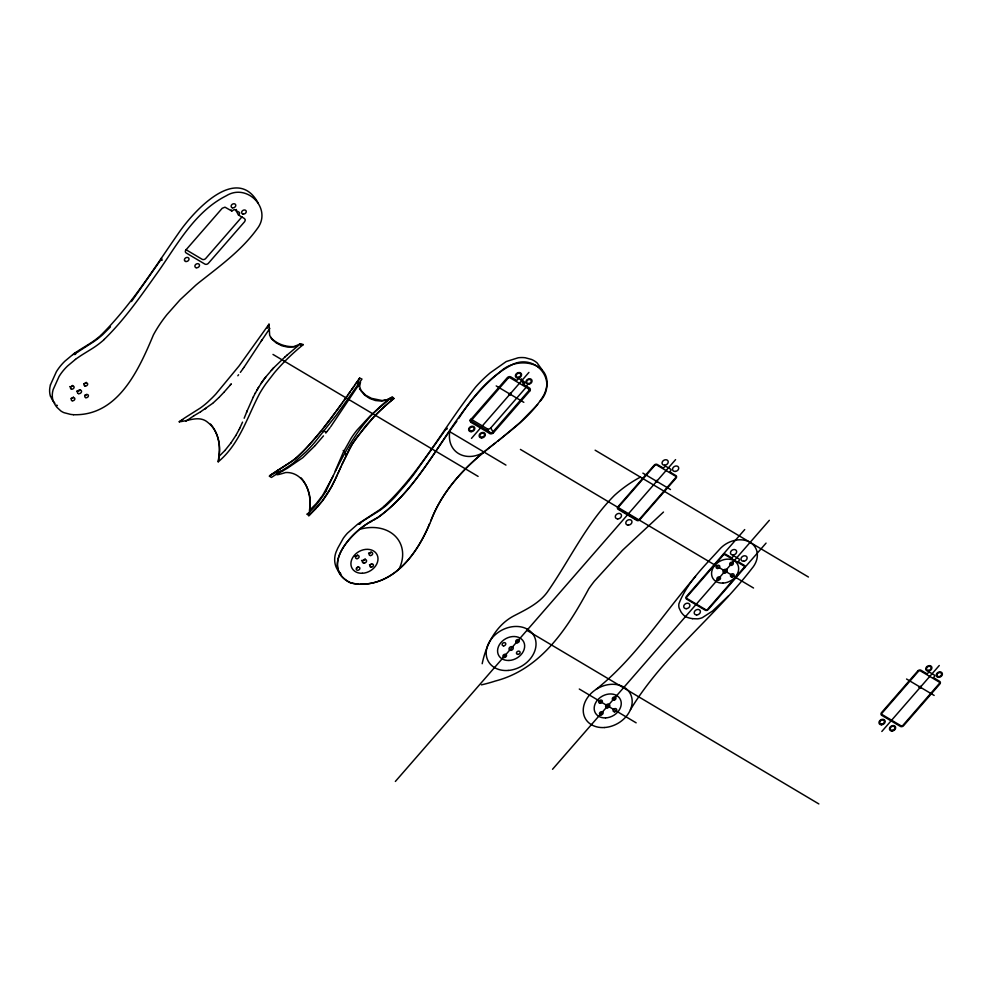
<?xml version="1.0" encoding="UTF-8"?>
<svg xmlns="http://www.w3.org/2000/svg" width="992" height="992" viewBox="0 0 992 992"><rect width="100%" height="100%" fill="white"/><g stroke="black" fill="none" stroke-linecap="round" stroke-linejoin="round"><path stroke-width="1.49" d="M219.455 451.335C220.05 440.832 216.665 429.362 208.134 422.679C199.615 414.916 188.703 421.005 179.242 421.774A101.643 79.881 -29.5 0 1 187.265 416.293L200.049 408.208A63.897 50.208 -29.5 0 0 207.613 402.206L212.226 397.804A142.03 111.612 -29.5 0 0 215.884 394.01L239.084 365.936L269.006 324.21L269.675 335.408L272.23 339.425L276.309 342.959L281.964 345.799L287.643 347.088L294.029 346.679L300.502 343.753L303.254 344.571L300.601 345.414M310.099 505.238C311.525 490.68 302.349 471.671 285.646 472.527C265.98 478.603 284.791 470.543 289.838 466.513M219.43 451.658L218.215 461.801C239.481 444.218 247.219 417.124 259.582 393.613A117.54 92.368 -29.5 0 1 266.005 383.594L274.486 372.632A180.569 141.906 -29.5 0 1 303.279 344.608M310.074 505.56L309.454 510.483L316.423 503.428L322.797 495.144L333.188 475.999M218.215 461.801C221.03 448.967 219.381 434.298 210.527 424.092M482.186 663.722C486.08 644.713 495.888 625.419 513.62 616.007C526.454 609.336 540.28 602.938 548.502 590.401C570.326 558.707 586.954 522.846 614.457 495.392A102.188 80.302 -29.5 0 1 640.559 477.028M267.158 328.315L269.006 324.21M50.418 384.896L56.395 371.69A47.058 36.977 -29.5 0 1 64.815 361.249L72.776 354.603M246.611 412.213L244.168 418.24M246.549 412.337L246.847 411.593M246.81 411.705L247.157 410.862M335.209 471.163L343.306 452.24L351.416 437.819A102.089 80.228 -29.5 0 1 356.922 430.23L370.264 415.784L391.158 397.656L386.223 400.111L381.263 401.078L375.385 400.508L369.644 398.424L364.61 395.052L360.976 390.674L359.637 386.272L360.505 382.255L330.733 426.672M247.02 411.184L253.307 397.011M242.544 422.121L239.779 428.184M339.797 469.352L340.454 467.852M339.152 470.865L341.112 466.352M429.598 523.615C417.756 552.916 394.506 584.982 359.588 584.251C397.023 585.032 420.025 549.109 432.053 517.998C442.829 491.139 462.855 469.191 485.063 451.174C505.746 433.913 530.112 418.488 544.062 394.754C558.161 363.196 517.737 353.946 499.956 372.124C449.55 411.73 430.181 479.731 377.84 517.65C357.728 526.107 317.08 564.25 349.482 582.341C352.495 583.482 355.706 583.941 358.893 584.201C359.24 584.251 351.577 583.532 349.928 582.502C319.064 567.288 352.805 529.517 372.037 521.246M339.5 470.047L331.576 486.75L322.301 501.022M340.715 467.244L349.407 448.979M430.813 520.825C443.226 488.498 468.36 463.19 495.69 442.866M338.706 471.857L337.826 473.866M341.769 464.851L352.321 443.994L365.143 426.535A180.569 141.906 -29.5 0 1 393.936 398.511L392.237 396.8C359.625 420.124 342.079 456.27 325.835 491.524M445.854 429.697L446.71 428.048L446.933 429.238M337.392 474.858L335.569 478.851M335.098 479.843L329.232 490.817A113.224 88.982 -29.5 0 1 322.549 500.7L308.859 515.691L307.098 514.104M239.742 428.259L239.171 429.412M253.27 397.098L254.832 394.035M239.146 429.462L235.91 435.376M255.155 393.402L255.49 392.77M255.415 392.919L258.577 387.376M349.68 448.483L350.226 447.516A117.54 92.368 -29.5 0 1 356.649 437.497L374.381 416.342A185.876 146.072 -29.5 0 1 390.699 401.115L393.898 398.474L382.131 400.557L371.492 398.35L365.626 395.188L359.538 388.976M630.416 709.739C662.755 656.183 713.781 617.756 751.837 568.577A22.766 17.893 -29.5 0 0 750.138 542.364A22.766 17.893 -29.5 0 0 719.522 549.37C704.494 566.035 687.059 582.49 678.912 603.806A15.016 11.792 -29.5 0 0 679.098 607.91L680.934 611.804A29.983 23.56 -29.5 0 0 684.108 615.548L684.79 616.082A8.767 6.894 -29.5 0 0 686.315 617.012L687.171 617.334A29.983 23.56 -29.5 0 0 692.466 618.636M256.99 390.079L257.399 389.36M257.598 389.013L257.994 388.356M235.836 435.488L230.752 443.226M258.218 387.971L261.888 382.28A101.668 79.893 -29.5 0 1 265.955 376.737L273.296 368.218M540.032 401.413C559.29 380.172 534.155 351.627 510.508 365.577C488.275 377.444 472.093 397.693 458.664 418.525M261.417 340.864L244.02 367.288M261.243 341.136L262.148 339.76M262.049 339.921L269.861 328.364M456.878 421.166C431.247 455.464 410.192 496.397 373.513 520.354M358.496 379.8L359.65 378.113L361.981 379.056L336.4 415.028L314.762 442.345A167.214 131.403 -29.5 0 1 306.168 451.732L293.26 463.09A67.481 53.035 -29.5 0 1 289.714 465.583L271.424 477.425L269.254 476.135M446.71 428.048L413.404 475.056M357.343 381.486L355.012 384.846M243.908 367.424L243.04 368.677M353.846 386.533L351.503 389.893M350.325 391.567L347.969 394.915M242.643 369.235L240.374 372.372M346.778 396.589L343.195 401.599M230.9 443.015L224.986 450.418M341.992 403.273L335.928 411.581M334.701 413.23L330.981 418.178M131.452 301.543L161.684 258.577L162.018 260.363M329.989 427.664L327.372 431.061M238.588 374.753L237.832 375.757M330.361 419.008L323.714 427.602M412.771 475.862L409.907 479.508M537.652 404.513L519.957 422.629L497.885 441.18M321.606 501.94L317.18 507.321M323.07 428.408L322.425 429.226M327.062 431.458L325.76 433.082M320.8 431.247L326.157 431.681M409.262 480.314L407.96 481.926M320.478 431.656L318.841 433.678M407.303 482.732L395.114 496.756A135.036 106.119 -29.5 0 1 391.518 500.476L386.992 504.767A61.777 48.546 -29.5 0 1 379.539 510.595L366.916 518.481A95.17 74.797 -29.5 0 0 358.93 523.925L360.195 523.863M318.506 434.074L311.104 442.841M323.479 435.872L315.084 445.619M695.504 576.464C662.768 614.333 635.711 657.919 596.13 689.353M231.31 383.817L230.553 384.71M230.851 384.35L230.057 385.293M229.946 385.429L223.981 392.224M231.781 211.011L234.286 209.523L239.022 212.201A1.773 1.389 -29.5 0 1 239.146 214.247L238.489 215.004L244.478 218.562L245.322 219.926L244.677 221.625L208.419 263.252A2.666 2.096 -29.5 0 1 204.848 264.07L186.174 252.96A2.666 2.096 -29.5 0 1 185.975 249.897L222.22 208.27L224.986 207.179L231.781 211.011L231.186 209.944M236.456 209.473L235.798 210.23L238.489 215.004M241.974 216.851L205.728 258.478A2.666 2.096 -29.5 0 1 202.145 259.296L185.802 249.575M521.06 379.415L523.516 384.474L529.492 388.033A2.666 2.096 -29.5 0 1 529.691 391.096L493.446 432.723A2.666 2.096 -29.5 0 1 489.862 433.541L471.188 422.443L469.836 420.05M471.473 438.39L528.922 372.409M523.516 384.474L524.173 383.718A1.773 1.389 -29.5 0 0 524.036 381.672L519.845 379.18A1.773 1.389 -29.5 0 0 517.464 379.725L516.807 380.482L510.818 376.923A2.666 2.096 -29.5 0 0 507.247 377.741L470.989 419.368A2.666 2.096 -29.5 0 0 471.188 422.443M470.828 419.058L487.171 428.767A2.666 2.096 -29.5 0 0 490.742 427.949L527 386.322A2.666 2.096 -29.5 0 0 527.273 385.95M663.487 468.026L664.33 467.058A1.476 1.166 -29.5 0 1 666.326 466.6L670.518 469.104A1.476 1.166 -29.5 0 1 670.629 470.803L669.786 471.77M395.362 781.448L675.589 459.618M744.719 529.567L686.39 596.552A2.22 1.748 -29.5 0 0 686.563 599.106L705.238 610.216A2.22 1.748 -29.5 0 0 708.214 609.534L766.06 543.108M731.91 557.814L732.753 556.847A1.476 1.166 -29.5 0 1 734.737 556.388L738.941 558.893A1.476 1.166 -29.5 0 1 739.052 560.592L738.209 561.559M552.544 769.284L769.346 520.304M881.814 731.476L939.263 665.508M310.062 444.019L306.528 447.9A142.03 111.612 -29.5 0 1 302.87 451.707L296.62 457.535A62.756 49.315 -29.5 0 1 292.082 461.094L269.886 475.664L274.474 473.01L283.228 470.518M224.948 450.467L218.81 456.58M271.312 370.388L273.556 367.958M316.411 508.202L308.859 515.691C311.674 502.87 310.037 488.2 301.184 477.983M314.749 445.978L302.771 457.709L290.073 466.376M223.77 392.448L219.158 397.308M110.447 326.914L102.746 334.589A63.624 49.997 -29.5 0 1 93.211 342.017L73.916 354.466L75.59 354.367M273.457 368.057L285.225 356.723M728.376 596.006L712.578 611.01L702.274 617.694A15.016 11.792 -29.5 0 1 697.512 618.859L692.453 618.661M218.885 397.581L213.181 402.913M101.469 334.664C131.626 304.643 154.157 268.076 178.374 233.393C193.006 211.928 236.567 163.506 258.094 202.938M104.172 339.438C125.153 319.052 141.72 294.686 158.67 271.002C177.878 243.474 195.188 211.42 226.399 195.709C247.392 182.726 272.602 209.014 257.201 228.768C241.626 250.381 219.654 266.203 198.983 282.559A192.212 151.044 -29.5 0 0 195.771 285.212L180.135 299.745L167.04 314.501A125.872 98.915 -29.5 0 0 153.413 334.912C138.818 369.706 118.098 416.132 73.544 414.706M663.487 512.058L622.604 550.163L594.382 581.163A138.793 109.07 -29.5 0 0 588.814 588.715C567.796 627.762 541.347 669.092 495.405 681.008A128.675 101.122 -29.5 0 1 481.405 684.864M285.113 356.81L286.824 355.31M286.601 355.496L300.502 343.753M384.016 506.329C420.893 471.808 444.404 426.275 475.602 387.103A113.386 89.106 -29.5 0 1 490.308 372.769L506.242 361.547L518.196 357.777A26.759 21.03 -29.5 0 1 525.289 357.765L531.551 359.464A29.574 23.238 -29.5 0 1 537.118 362.923L542.326 370.152M212.71 403.31L200.595 411.779M185.69 421.327L193.676 415.908M75.479 359.377L67.518 366.036A47.058 36.977 -29.5 0 0 59.074 376.452L53.122 389.67A26.524 20.844 -29.5 0 0 53.134 400.954L54.994 404.575A40.61 31.918 -29.5 0 0 56.978 407.34L60.797 410.924A22.99 18.067 -29.5 0 0 64.021 412.684L70.42 414.346A52.142 40.982 -29.5 0 0 73.544 414.706M206.398 408.109L205.009 409.039M277.909 470.183L290.693 462.098A63.897 50.208 -29.5 0 0 298.257 456.097C322.127 433.02 340.616 405.133 359.65 378.113L357.802 382.218L358.422 386.706M193.651 415.921L200.483 411.854M179.242 421.774L182.677 419.777M358.943 523.937L360.927 522.796M483.997 452.042C466.91 462.818 446.462 453.146 449.748 431.681L505.945 465.099M295.343 346.506C286.266 347.361 276.632 344.162 270.494 337.28M663.288 468.075L657.2 464.454A2.22 1.748 -29.5 0 0 654.224 465.136L617.966 506.763A2.22 1.748 -29.5 0 0 618.14 509.318L636.814 520.428A2.22 1.748 -29.5 0 0 639.79 519.746L676.048 478.119A2.22 1.748 -29.5 0 0 675.887 475.565L669.798 471.944M496.211 385.913L523.826 402.33M642.878 473.122L670.493 489.54M595.126 450.194L808.43 577.022M731.712 557.864L725.623 554.243A2.22 1.748 -29.5 0 0 722.647 554.925M738.222 561.732L744.298 565.353A2.22 1.748 -29.5 0 1 744.471 567.908M520.416 449.413L753.536 588.02M906.552 679.012L934.154 695.429M272.986 354.429L478.107 476.396M526.926 630.354L818.846 803.929M579.291 689.031L636.145 722.833M56.693 405.058L57.375 405.629M340.752 573.636L340.157 573.016M339.859 572.694C333.882 566.742 333.25 557.281 336.995 549.952A76.992 60.5 -29.5 0 1 337.751 548.192L343.244 538.371A45.731 35.935 -29.5 0 1 347.46 533.163L357.802 524.074L379.49 509.9A62.756 49.315 -29.5 0 0 384.016 506.329M54.845 403.223L54.275 402.566A39.94 31.384 -29.5 0 1 51.894 399.119L50.518 396.155M346.344 454.882L343.22 450.455M527 386.322L529.691 391.096M521.47 378.944L524.173 383.718M490.742 427.949L493.446 432.723M487.171 428.767L489.862 433.541M338.26 570.673L340.95 575.447M325.698 491.486A89.119 70.035 -29.5 0 1 307.21 514.203M359.997 529.244A40.102 31.521 -29.5 0 1 395.498 536.399A40.102 31.521 -29.5 0 1 398.958 569.259M356.624 567.908A1.922 1.513 -29.5 0 0 357.752 570.276A1.922 1.513 -29.5 0 0 359.761 567.784A1.922 1.513 -29.5 0 0 356.624 567.908A1.922 1.513 -29.5 0 0 358.162 566.953M365.155 558.992A2.22 1.748 -29.5 0 1 361.559 560.43M371.082 552.085A1.922 1.513 -29.5 0 1 368.565 553.077M371.628 563.977A1.922 1.513 -29.5 0 1 369.47 564.733M357.591 555.036A1.922 1.513 -29.5 0 1 354.727 556.053M261.07 383.482A101.94 80.104 -29.5 0 1 265.955 376.737M269.886 475.652A101.643 79.881 -29.5 0 1 277.909 470.196M73.743 353.809A36.059 26.896 -71.4 0 1 77.785 351.751M160.568 260.177A27.813 15.612 10.6 0 1 161.076 258.416M50.431 396.18A26.524 20.844 -29.5 0 1 50.468 384.896M75.466 359.364A104.966 82.485 -29.5 0 1 83.204 354.144L91.388 349.085A72.069 56.631 -29.5 0 0 104.247 339.5M72.776 354.59A104.966 82.485 -29.5 0 1 80.501 349.37L88.685 344.311A72.069 56.631 -29.5 0 0 101.544 334.726M80.067 389.707A2.22 1.748 -29.5 0 1 76.669 391.046M86.205 382.317A1.922 1.513 -29.5 0 1 83.861 383.681M73.396 397.036A1.922 1.513 -29.5 0 1 71.04 398.4M86.602 394.506A1.922 1.513 -29.5 0 1 84.605 395.3M72.639 385.417A1.922 1.513 -29.5 0 1 69.7 386.582M508.896 394.283C511.19 397.321 511.55 390.563 508.896 394.283M655.551 481.48C657.808 484.493 658.266 477.921 655.563 481.38M723.974 571.268C726.243 574.331 726.64 567.56 723.974 571.268M919.224 687.369C921.642 690.37 921.667 683.711 919.224 687.369M508.078 378.237L471.832 419.876A1.476 1.166 -29.5 0 0 471.944 421.575L490.618 432.686A1.476 1.166 -29.5 0 0 492.602 432.227L528.86 390.6A1.476 1.166 -29.5 0 0 528.748 388.889L510.074 377.791A1.476 1.166 -29.5 0 0 508.078 378.237M654.745 465.446L618.5 507.073A1.476 1.166 -29.5 0 0 618.611 508.784L637.286 519.882A1.476 1.166 -29.5 0 0 639.27 519.436L675.527 477.797A1.476 1.166 -29.5 0 0 675.416 476.098L656.729 465A1.476 1.166 -29.5 0 0 654.745 465.446M723.168 555.235L686.923 596.874A1.476 1.166 -29.5 0 0 687.022 598.573L705.709 609.671A1.476 1.166 -29.5 0 0 707.693 609.224L743.938 567.598A1.476 1.166 -29.5 0 0 743.826 565.886L725.152 554.788A1.476 1.166 -29.5 0 0 723.168 555.235M917.786 670.964L881.541 712.591A2.368 1.86 -29.5 0 0 881.714 715.319L900.389 726.417A2.368 1.86 -29.5 0 0 903.576 725.698L939.821 684.058A2.368 1.86 -29.5 0 0 939.647 681.343L933.46 677.66L934.303 676.68A1.476 1.166 -29.5 0 0 934.191 674.982L930 672.489A1.476 1.166 -29.5 0 0 928.004 672.948L927.16 673.915L920.973 670.232A2.368 1.86 -29.5 0 0 917.786 670.964M918.418 671.336L882.173 712.963A1.476 1.166 -29.5 0 0 882.285 714.662L900.959 725.772A1.476 1.166 -29.5 0 0 902.943 725.313L939.188 683.686A1.476 1.166 -29.5 0 0 939.089 681.988L920.402 670.877A1.476 1.166 -29.5 0 0 918.418 671.336M471.46 430.999A2.443 1.922 -29.5 0 0 473.854 427.763A2.443 1.922 -29.5 0 0 469.848 428.098A2.443 1.922 -29.5 0 0 471.46 430.999M481.963 437.249A2.443 1.922 -29.5 0 0 484.344 434.012A2.443 1.922 -29.5 0 0 480.351 434.347A2.443 1.922 -29.5 0 0 481.963 437.249M518.208 377.32A2.443 1.922 -29.5 0 0 520.602 374.083A2.443 1.922 -29.5 0 0 516.596 374.418A2.443 1.922 -29.5 0 0 518.208 377.32M528.711 383.557A2.443 1.922 -29.5 0 0 531.092 380.32A2.443 1.922 -29.5 0 0 527.099 380.655A2.443 1.922 -29.5 0 0 528.711 383.557M481.604 437.943A3.249 2.554 -29.5 0 0 485.15 433.802A3.249 2.554 -29.5 0 0 479.892 433.851A3.249 2.554 -29.5 0 0 481.604 437.943M471.113 431.694A3.249 2.554 -29.5 0 0 474.66 427.564A3.249 2.554 -29.5 0 0 469.402 427.602A3.249 2.554 -29.5 0 0 471.113 431.694M528.587 384.239A3.249 2.554 -29.5 0 0 531.811 379.948A3.249 2.554 -29.5 0 0 526.492 380.345A3.249 2.554 -29.5 0 0 528.587 384.239M518.097 378.002A3.249 2.554 -29.5 0 0 521.321 373.711A3.249 2.554 -29.5 0 0 516.001 374.108A3.249 2.554 -29.5 0 0 518.097 378.002M364.114 563.158A2.22 1.748 -29.5 0 0 366.432 560.282A2.22 1.748 -29.5 0 0 362.812 560.43A2.22 1.748 -29.5 0 0 364.114 563.158M370.574 555.545A1.922 1.513 -29.5 0 0 372.57 553.065A1.922 1.513 -29.5 0 0 369.446 553.189A1.922 1.513 -29.5 0 0 370.574 555.545M362.291 573.277A14.235 11.185 -29.5 0 0 377.121 554.826A14.235 11.185 -29.5 0 0 353.946 555.78A14.235 11.185 -29.5 0 0 362.291 573.277M371.318 567.164A1.922 1.513 -29.5 0 0 373.327 564.684A1.922 1.513 -29.5 0 0 370.202 564.808A1.922 1.513 -29.5 0 0 371.318 567.164M356.996 558.657A1.922 1.513 -29.5 0 0 359.005 556.165A1.922 1.513 -29.5 0 0 355.88 556.289A1.922 1.513 -29.5 0 0 356.996 558.657M604.376 727.533A25.693 20.187 -29.5 0 0 630.379 693.842A25.693 20.187 -29.5 0 0 588.392 696.421A25.693 20.187 -29.5 0 0 604.376 727.533M696.694 614.928A3.249 2.554 -29.5 0 0 700.24 610.799A3.249 2.554 -29.5 0 0 694.97 610.836A3.249 2.554 -29.5 0 0 696.694 614.928M686.204 608.691A3.249 2.554 -29.5 0 0 689.75 604.562A3.249 2.554 -29.5 0 0 684.48 604.599A3.249 2.554 -29.5 0 0 686.204 608.691M743.678 561.236A3.249 2.554 -29.5 0 0 746.902 556.946A3.249 2.554 -29.5 0 0 741.582 557.343A3.249 2.554 -29.5 0 0 743.678 561.236M722.945 583.098A14.235 11.185 -29.5 0 0 737.775 564.659A14.235 11.185 -29.5 0 0 714.6 565.601A14.235 11.185 -29.5 0 0 722.945 583.098M724.768 572.992A2.22 1.748 -29.5 0 0 727.074 570.115A2.22 1.748 -29.5 0 0 723.466 570.264A2.22 1.748 -29.5 0 0 724.768 572.992M731.972 576.997A1.922 1.513 -29.5 0 0 733.981 574.504A1.922 1.513 -29.5 0 0 730.844 574.628A1.922 1.513 -29.5 0 0 731.972 576.997M718.406 580.097A1.922 1.513 -29.5 0 0 720.403 577.604A1.922 1.513 -29.5 0 0 717.278 577.741A1.922 1.513 -29.5 0 0 718.406 580.097M607.377 707.804A2.22 1.748 -29.5 0 0 609.683 704.928A2.22 1.748 -29.5 0 0 606.075 705.076A2.22 1.748 -29.5 0 0 607.377 707.804M613.837 700.191A1.922 1.513 -29.5 0 0 615.834 697.698A1.922 1.513 -29.5 0 0 612.709 697.822A1.922 1.513 -29.5 0 0 613.837 700.191M601.016 714.91A1.922 1.513 -29.5 0 0 603.012 712.417A1.922 1.513 -29.5 0 0 599.887 712.554A1.922 1.513 -29.5 0 0 601.016 714.91M605.554 717.91A14.235 11.185 -29.5 0 0 620.384 699.472A14.235 11.185 -29.5 0 0 597.209 700.414A14.235 11.185 -29.5 0 0 605.554 717.91M614.581 711.81A1.922 1.513 -29.5 0 0 616.59 709.317A1.922 1.513 -29.5 0 0 613.453 709.441A1.922 1.513 -29.5 0 0 614.581 711.81M600.259 703.291A1.922 1.513 -29.5 0 0 602.268 700.798A1.922 1.513 -29.5 0 0 599.131 700.935A1.922 1.513 -29.5 0 0 600.259 703.291M731.216 565.378A1.922 1.513 -29.5 0 0 733.224 562.886A1.922 1.513 -29.5 0 0 730.087 563.01A1.922 1.513 -29.5 0 0 731.216 565.378M717.65 568.478A1.922 1.513 -29.5 0 0 719.659 565.986A1.922 1.513 -29.5 0 0 716.522 566.122A1.922 1.513 -29.5 0 0 717.65 568.478M733.175 554.999A3.249 2.554 -29.5 0 0 736.411 550.709A3.249 2.554 -29.5 0 0 731.079 551.093A3.249 2.554 -29.5 0 0 733.175 554.999M503.663 645.854A1.922 1.513 -29.5 0 0 505.672 643.374A1.922 1.513 -29.5 0 0 502.535 643.498A1.922 1.513 -29.5 0 0 503.663 645.854M517.985 654.373A1.922 1.513 -29.5 0 0 519.994 651.88A1.922 1.513 -29.5 0 0 516.857 652.017A1.922 1.513 -29.5 0 0 517.985 654.373M508.958 660.474A14.235 11.185 -29.5 0 0 523.788 642.035A14.235 11.185 -29.5 0 0 500.613 642.977A14.235 11.185 -29.5 0 0 508.958 660.474M504.42 657.473A1.922 1.513 -29.5 0 0 506.416 654.993A1.922 1.513 -29.5 0 0 503.291 655.117A1.922 1.513 -29.5 0 0 504.42 657.473M517.241 642.754A1.922 1.513 -29.5 0 0 519.238 640.262A1.922 1.513 -29.5 0 0 516.113 640.398A1.922 1.513 -29.5 0 0 517.241 642.754M510.781 650.368A2.22 1.748 -29.5 0 0 513.1 647.491A2.22 1.748 -29.5 0 0 509.479 647.64A2.22 1.748 -29.5 0 0 510.781 650.368M508.177 670.456A26.152 20.547 -29.5 0 0 534.018 635.86A26.152 20.547 -29.5 0 0 491.164 639.183A26.152 20.547 -29.5 0 0 508.177 670.456M664.764 465.211A3.249 2.554 -29.5 0 0 667.988 460.92A3.249 2.554 -29.5 0 0 662.668 461.305A3.249 2.554 -29.5 0 0 664.764 465.211M675.254 471.448A3.249 2.554 -29.5 0 0 678.478 467.158A3.249 2.554 -29.5 0 0 673.159 467.542A3.249 2.554 -29.5 0 0 675.254 471.448M617.78 518.903A3.249 2.554 -29.5 0 0 621.327 514.774A3.249 2.554 -29.5 0 0 616.057 514.811A3.249 2.554 -29.5 0 0 617.78 518.903M628.271 525.14A3.249 2.554 -29.5 0 0 631.817 521.011A3.249 2.554 -29.5 0 0 626.56 521.048A3.249 2.554 -29.5 0 0 628.271 525.14M891.944 731.03A3.249 2.554 -29.5 0 0 895.491 726.9A3.249 2.554 -29.5 0 0 890.233 726.938A3.249 2.554 -29.5 0 0 891.944 731.03M881.454 724.792A3.249 2.554 -29.5 0 0 885 720.663A3.249 2.554 -29.5 0 0 879.73 720.7A3.249 2.554 -29.5 0 0 881.454 724.792M938.928 677.338A3.249 2.554 -29.5 0 0 942.152 673.035A3.249 2.554 -29.5 0 0 936.832 673.432A3.249 2.554 -29.5 0 0 938.928 677.338M928.425 671.1A3.249 2.554 -29.5 0 0 931.662 666.798A3.249 2.554 -29.5 0 0 926.342 667.194A3.249 2.554 -29.5 0 0 928.425 671.1M939.04 676.643A2.443 1.922 -29.5 0 0 941.433 673.407A2.443 1.922 -29.5 0 0 937.428 673.742A2.443 1.922 -29.5 0 0 939.04 676.643M928.549 670.406A2.443 1.922 -29.5 0 0 930.942 667.17A2.443 1.922 -29.5 0 0 926.937 667.504A2.443 1.922 -29.5 0 0 928.549 670.406M892.292 730.335A2.443 1.922 -29.5 0 0 894.685 727.099A2.443 1.922 -29.5 0 0 890.68 727.434A2.443 1.922 -29.5 0 0 892.292 730.335M881.801 724.098A2.443 1.922 -29.5 0 0 884.194 720.862A2.443 1.922 -29.5 0 0 880.189 721.196A2.443 1.922 -29.5 0 0 881.801 724.098M242.891 214.024A2.443 1.922 -29.5 0 0 246.264 211.507A2.443 1.922 -29.5 0 0 242.668 210.577A2.443 1.922 -29.5 0 0 242.891 214.024M232.401 207.787A2.443 1.922 -29.5 0 0 235.774 205.27A2.443 1.922 -29.5 0 0 232.178 204.34A2.443 1.922 -29.5 0 0 232.401 207.787M196.143 267.716A2.443 1.922 -29.5 0 0 199.516 265.199A2.443 1.922 -29.5 0 0 195.92 264.269A2.443 1.922 -29.5 0 0 196.143 267.716M185.653 261.466A2.443 1.922 -29.5 0 0 189.026 258.949A2.443 1.922 -29.5 0 0 185.43 258.032A2.443 1.922 -29.5 0 0 185.653 261.466M78.48 393.626A2.22 1.748 -29.5 0 0 81.542 391.344A2.22 1.748 -29.5 0 0 78.281 390.501A2.22 1.748 -29.5 0 0 78.48 393.626M85.014 386.024A1.922 1.513 -29.5 0 0 87.668 384.04A1.922 1.513 -29.5 0 0 84.841 383.309A1.922 1.513 -29.5 0 0 85.014 386.024M72.193 400.743A1.922 1.513 -29.5 0 0 74.846 398.759A1.922 1.513 -29.5 0 0 72.019 398.04A1.922 1.513 -29.5 0 0 72.193 400.743M85.771 397.643A1.922 1.513 -29.5 0 0 88.424 395.659A1.922 1.513 -29.5 0 0 85.597 394.928A1.922 1.513 -29.5 0 0 85.771 397.643M71.449 389.124A1.922 1.513 -29.5 0 0 74.102 387.14A1.922 1.513 -29.5 0 0 71.275 386.421A1.922 1.513 -29.5 0 0 71.449 389.124"/></g></svg>
